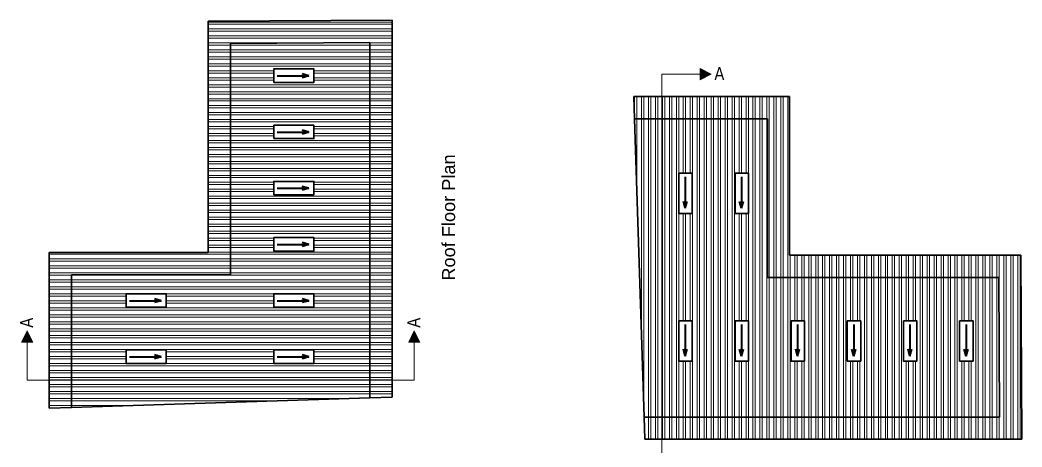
# Model space of a CAD drawing. Header units: inches. Extents: x 352731 to 371558, y -52658 to -39161.
# Drawn here: x 359656 to 360735, y -40472 to -40013 of the extents above; entities that cross this region are included whole.
import ezdxf

# ---------------------------------------------------------------- set-up
doc = ezdxf.new("R2010")
doc.units = ezdxf.units.IN
doc.header["$LTSCALE"] = 2
doc.header["$MEASUREMENT"] = 0
doc.layers.get('0').update_dxf_attribs({"linetype": 'CONTINUOUS'})
for name, color, linetype, lineweight in [('DIM_LINE', 173, 'CONTINUOUS', 20), ('door', 20, 'CONTINUOUS', 35), ('WALL - A', 1, 'CONTINUOUS', 40)]:
    doc.layers.add(name, color=color, linetype=linetype, lineweight=lineweight)
doc.styles.get("Standard").update_dxf_attribs({"font": 'ARIALN.TTF'})
pattern_1 = [(90, (-6237.355, 481.658), (-7.5, 0), []), (90, (-6234.855, 484.158), (-7.5, 0), [])]
pattern_2 = [(180, (319111.045, -406984.7445), (-5e-16, -7.5), []), (180, (319108.545, -406982.2445), (-5e-16, -7.5), [])]

msp = doc.modelspace()

# ---------------------------------------------------------------- hatches: boundary and pattern name
at = {"linetype": 'ByBlock', "lineweight": 5}
for points in [[(360400.2, -40070.9), (360388.2, -40076.9), (360388.2, -40064.9)], [(359663.6, -40347.1), (359669.6, -40359.1), (359657.6, -40359.1)], [(360080.5, -40347.1), (360086.5, -40359.1), (360074.5, -40359.1)]]:
    msp.add_hatch(color=7, dxfattribs=at).paths.add_polyline_path(points)
at = {"layer": 'DIM_LINE'}
h = msp.add_hatch(dxfattribs=at)
h.set_pattern_fill('ANSI32', color=256, scale=20, angle=135)
h.set_pattern_definition(pattern_2)
h.paths.add_polyline_path([(360056.5, -40012.6), (359858.5, -40013.8), (359858.5, -40262.8), (359687.5, -40262.8), (359687.5, -40430.4), (359711.5, -40429.6), (359711.5, -40286.8), (359882.5, -40286.8), (359882.5, -40037.7), (360032.5, -40036.8), (360032.5, -40419.3), (360056.5, -40418.6)])
h = msp.add_hatch(dxfattribs=at)
h.set_pattern_fill('ANSI32', color=256, scale=20, angle=135)
h.set_pattern_definition(pattern_2)
h.paths.add_polyline_path([(359882.5, -40286.8), (359711.5, -40286.8), (359711.5, -40429.6), (360032.5, -40419.3), (360032.5, -40036.8), (359882.5, -40037.7)])
h.paths.add_polyline_path([(359929.1, -40186.3), (359972.4, -40186.3), (359972.4, -40200.7), (359929.1, -40200.7)], flags=16)
h.paths.add_polyline_path([(359929.1, -40140.2), (359929.1, -40125.8), (359972.4, -40125.8), (359972.4, -40140.2)], flags=16)
h.paths.add_polyline_path([(359929.1, -40246.7), (359972.4, -40246.7), (359972.4, -40261.2), (359929.1, -40261.2)], flags=16)
h.paths.add_polyline_path([(359929.1, -40079.8), (359929.1, -40065.3), (359972.4, -40065.3), (359972.4, -40079.8)], flags=16)
h.paths.add_polyline_path([(359929.1, -40307.2), (359972.4, -40307.2), (359972.4, -40321.6), (359929.1, -40321.6)], flags=16)
h.paths.add_polyline_path([(359813.5, -40307.2), (359813.5, -40321.6), (359770.1, -40321.6), (359770.1, -40307.2)], flags=16)
h.paths.add_polyline_path([(359929.1, -40367.6), (359972.4, -40367.6), (359972.4, -40382.1), (359929.1, -40382.1)], flags=16)
h.paths.add_polyline_path([(359813.5, -40367.6), (359813.5, -40382.1), (359770.1, -40382.1), (359770.1, -40367.6)], flags=16)
h = msp.add_hatch(dxfattribs=at)
h.set_pattern_fill('ANSI32', color=256, scale=20, angle=45)
h.set_pattern_definition(pattern_1)
h.paths.add_polyline_path([(360734.7, -40463.8), (360733.6, -40265.8), (360484.6, -40265.8), (360484.6, -40094.8), (360317, -40094.8), (360317.7, -40118.8), (360460.6, -40118.8), (360460.6, -40289.8), (360709.7, -40289.8), (360710.6, -40439.8), (360328.1, -40439.8), (360328.8, -40463.8)])
h = msp.add_hatch(dxfattribs=at)
h.set_pattern_fill('ANSI32', color=256, scale=20, angle=45)
h.set_pattern_definition(pattern_1)
h.paths.add_polyline_path([(360460.6, -40289.8), (360460.6, -40118.8), (360317.7, -40118.8), (360328.1, -40439.8), (360710.6, -40439.8), (360709.7, -40289.8)])
h.paths.add_polyline_path([(360561.1, -40336.4), (360561.1, -40379.7), (360546.7, -40379.7), (360546.7, -40336.4)], flags=16)
h.paths.add_polyline_path([(360607.1, -40336.4), (360621.6, -40336.4), (360621.6, -40379.7), (360607.1, -40379.7)], flags=16)
h.paths.add_polyline_path([(360500.7, -40336.4), (360500.7, -40379.7), (360486.2, -40379.7), (360486.2, -40336.4)], flags=16)
h.paths.add_polyline_path([(360667.6, -40336.4), (360682.1, -40336.4), (360682.1, -40379.7), (360667.6, -40379.7)], flags=16)
h.paths.add_polyline_path([(360440.2, -40336.4), (360440.2, -40379.7), (360425.8, -40379.7), (360425.8, -40336.4)], flags=16)
h.paths.add_polyline_path([(360440.2, -40220.8), (360425.8, -40220.8), (360425.8, -40177.4), (360440.2, -40177.4)], flags=16)
h.paths.add_polyline_path([(360379.7, -40336.4), (360379.7, -40379.7), (360365.3, -40379.7), (360365.3, -40336.4)], flags=16)
h.paths.add_polyline_path([(360379.7, -40220.8), (360365.3, -40220.8), (360365.3, -40177.4), (360379.7, -40177.4)], flags=16)

# ---------------------------------------------------------------- linework, layer by layer
at = {"color": 7, "linetype": 'ByBlock', "lineweight": 5}
for p, q in [((360388.2, -40076.9), (360388.2, -40064.9)), ((360400.2, -40070.9), (360388.2, -40064.9)), ((360347.1, -40487.8), (360347.1, -40070.9)), ((360347.1, -40070.9), (360388.2, -40070.9)), ((360388.2, -40076.9), (360400.2, -40070.9)), ((359663.6, -40347.1), (359657.6, -40359.1)), ((359669.6, -40359.1), (359663.6, -40347.1)), ((360080.5, -40347.1), (360074.5, -40359.1)), ((360086.5, -40359.1), (360080.5, -40347.1)), ((359669.6, -40359.1), (359657.6, -40359.1)), ((359663.6, -40400.3), (359663.6, -40359.1)), ((360086.5, -40359.1), (360074.5, -40359.1)), ((360080.5, -40400.3), (360080.5, -40359.1)), ((360080.5, -40400.3), (359663.6, -40400.3))]:
    msp.add_line(p, q, dxfattribs=at)
at = {"layer": 'DIM_LINE'}
for points in [[(359972.4, -40079.8), (359972.4, -40065.3), (359929.1, -40065.3), (359929.1, -40079.8)], [(359972.4, -40140.2), (359972.4, -40125.8), (359929.1, -40125.8), (359929.1, -40140.2)], [(360365.3, -40220.8), (360379.7, -40220.8), (360379.7, -40177.4), (360365.3, -40177.4)], [(360425.8, -40220.8), (360440.2, -40220.8), (360440.2, -40177.4), (360425.8, -40177.4)], [(359972.4, -40200.7), (359972.4, -40186.3), (359929.1, -40186.3), (359929.1, -40200.7)], [(359972.4, -40261.2), (359972.4, -40246.7), (359929.1, -40246.7), (359929.1, -40261.2)], [(359813.5, -40321.6), (359813.5, -40307.2), (359770.1, -40307.2), (359770.1, -40321.6)], [(359972.4, -40321.6), (359972.4, -40307.2), (359929.1, -40307.2), (359929.1, -40321.6)], [(360365.3, -40379.7), (360379.7, -40379.7), (360379.7, -40336.4), (360365.3, -40336.4)], [(360425.8, -40379.7), (360440.2, -40379.7), (360440.2, -40336.4), (360425.8, -40336.4)], [(360486.2, -40379.7), (360500.7, -40379.7), (360500.7, -40336.4), (360486.2, -40336.4)], [(360546.7, -40379.7), (360561.1, -40379.7), (360561.1, -40336.4), (360546.7, -40336.4)], [(360607.1, -40379.7), (360621.6, -40379.7), (360621.6, -40336.4), (360607.1, -40336.4)], [(360667.6, -40379.7), (360682.1, -40379.7), (360682.1, -40336.4), (360667.6, -40336.4)], [(359813.5, -40382.1), (359813.5, -40367.6), (359770.1, -40367.6), (359770.1, -40382.1)], [(359972.4, -40382.1), (359972.4, -40367.6), (359929.1, -40367.6), (359929.1, -40382.1)]]:
    msp.add_lwpolyline(points, close=True, dxfattribs=at)
at = {"layer": 'door', "ltscale": 0.5}
for p, q in [((360056.5, -40012.6), (359858.5, -40013.8)), ((359858.5, -40262.8), (359858.5, -40013.8)), ((360056.5, -40418.6), (360056.5, -40012.6)), ((360032.5, -40036.8), (359882.5, -40037.7)), ((359882.5, -40286.8), (359882.5, -40037.7)), ((360023.5, -40036.8), (360023.5, -40036.8)), ((360032.5, -40419.3), (360032.5, -40036.8)), ((360032.6, -40045.8), (360032.5, -40045.8)), ((360317, -40094.8), (360484.6, -40094.8)), ((360317, -40094.8), (360317.7, -40118.8)), ((360484.6, -40265.8), (360484.6, -40094.8)), ((360317.7, -40118.8), (360460.6, -40118.8)), ((360328.1, -40439.8), (360317.7, -40118.8)), ((360460.6, -40289.8), (360460.6, -40118.8)), ((359687.5, -40430.4), (359687.5, -40262.8)), ((359858.5, -40262.8), (359687.5, -40262.8)), ((360484.6, -40265.8), (360733.6, -40265.8)), ((360734.7, -40463.8), (360733.6, -40265.8)), ((359711.5, -40429.6), (359711.5, -40286.8)), ((359882.5, -40286.8), (359711.5, -40286.8)), ((360460.6, -40289.8), (360709.7, -40289.8)), ((360710.6, -40439.8), (360709.7, -40289.8)), ((360032.5, -40419.3), (359711.5, -40429.6)), ((360032.5, -40419.3), (360056.5, -40418.6)), ((359687.5, -40430.4), (359711.5, -40429.6)), ((360710.6, -40430.8), (360710.6, -40430.8)), ((360328.1, -40439.8), (360710.6, -40439.8)), ((360328.1, -40439.8), (360328.8, -40463.8)), ((360701.6, -40439.9), (360701.6, -40439.8)), ((360328.8, -40463.8), (360734.7, -40463.8))]:
    msp.add_line(p, q, dxfattribs=at)
for points in [[(359929.1, -40079.8), (359929.1, -40065.3), (359972.4, -40065.3), (359972.4, -40079.8)], [(360392.6, -40068.1), (360390.6, -40068.1), (360390.6, -40070.1), (360392.6, -40070.1)], [(359929.1, -40140.2), (359929.1, -40125.8), (359972.4, -40125.8), (359972.4, -40140.2)], [(360365.3, -40177.4), (360379.7, -40177.4), (360379.7, -40220.8), (360365.3, -40220.8)], [(360425.8, -40177.4), (360440.2, -40177.4), (360440.2, -40220.8), (360425.8, -40220.8)], [(359929.1, -40200.7), (359929.1, -40186.3), (359972.4, -40186.3), (359972.4, -40200.7)], [(359929.1, -40261.2), (359929.1, -40246.7), (359972.4, -40246.7), (359972.4, -40261.2)], [(359770.1, -40321.6), (359770.1, -40307.2), (359813.5, -40307.2), (359813.5, -40321.6)], [(359929.1, -40321.6), (359929.1, -40307.2), (359972.4, -40307.2), (359972.4, -40321.6)], [(360365.3, -40336.4), (360379.7, -40336.4), (360379.7, -40379.7), (360365.3, -40379.7)], [(360425.8, -40336.4), (360440.2, -40336.4), (360440.2, -40379.7), (360425.8, -40379.7)], [(360486.2, -40336.4), (360500.7, -40336.4), (360500.7, -40379.7), (360486.2, -40379.7)], [(360546.7, -40336.4), (360561.1, -40336.4), (360561.1, -40379.7), (360546.7, -40379.7)], [(360607.1, -40336.4), (360621.6, -40336.4), (360621.6, -40379.7), (360607.1, -40379.7)], [(360667.6, -40336.4), (360682.1, -40336.4), (360682.1, -40379.7), (360667.6, -40379.7)], [(359660.8, -40354.8), (359660.8, -40356.8), (359662.8, -40356.8), (359662.8, -40354.8)], [(359770.1, -40382.1), (359770.1, -40367.6), (359813.5, -40367.6), (359813.5, -40382.1)], [(359929.1, -40382.1), (359929.1, -40367.6), (359972.4, -40367.6), (359972.4, -40382.1)]]:
    msp.add_lwpolyline(points, close=True, dxfattribs=at)
at = {"layer": 'WALL - A'}
for p, q in [((359932.9, -40072.7), (359966.9, -40072.7)), ((359966.9, -40072.7), (359959.6, -40070.6)), ((359966.9, -40072.7), (359959.6, -40074.9)), ((359932.9, -40133.2), (359966.9, -40133.2)), ((359966.9, -40133.2), (359959.6, -40131.1)), ((359966.9, -40133.2), (359959.6, -40135.3)), ((360372.3, -40181.2), (360372.3, -40215.2)), ((360432.8, -40181.2), (360432.8, -40215.2)), ((359932.9, -40193.7), (359966.9, -40193.7)), ((359966.9, -40193.7), (359959.6, -40191.6)), ((359966.9, -40193.7), (359959.6, -40195.8)), ((360372.3, -40215.2), (360370.2, -40207.9)), ((360372.3, -40215.2), (360374.4, -40207.9)), ((360432.8, -40215.2), (360430.7, -40207.9)), ((360432.8, -40215.2), (360434.9, -40207.9)), ((359932.9, -40254.1), (359966.9, -40254.1)), ((359966.9, -40254.1), (359959.6, -40252)), ((359966.9, -40254.1), (359959.6, -40256.3)), ((359807.9, -40314.6), (359800.6, -40312.5)), ((359966.9, -40314.6), (359959.6, -40312.5)), ((359773.9, -40314.6), (359807.9, -40314.6)), ((359807.9, -40314.6), (359800.6, -40316.7)), ((359932.9, -40314.6), (359966.9, -40314.6)), ((359966.9, -40314.6), (359959.6, -40316.7)), ((360372.3, -40340.2), (360372.3, -40374.2)), ((360432.8, -40340.2), (360432.8, -40374.2)), ((360493.2, -40340.2), (360493.2, -40374.2)), ((360553.7, -40340.2), (360553.7, -40374.2)), ((360614.2, -40340.2), (360614.2, -40374.2)), ((360674.6, -40340.2), (360674.6, -40374.2)), ((360372.3, -40374.2), (360370.2, -40366.9)), ((360372.3, -40374.2), (360374.4, -40366.9)), ((360432.8, -40374.2), (360430.7, -40366.9)), ((360432.8, -40374.2), (360434.9, -40366.9)), ((360493.2, -40374.2), (360491.1, -40366.9)), ((360493.2, -40374.2), (360495.4, -40366.9)), ((360553.7, -40374.2), (360551.6, -40366.9)), ((360553.7, -40374.2), (360555.8, -40366.9)), ((360614.2, -40374.2), (360612.1, -40366.9)), ((360614.2, -40374.2), (360616.3, -40366.9)), ((360674.6, -40374.2), (360672.5, -40366.9)), ((360674.6, -40374.2), (360676.8, -40366.9)), ((359773.9, -40375.1), (359807.9, -40375.1)), ((359807.9, -40375.1), (359800.6, -40372.9)), ((359807.9, -40375.1), (359800.6, -40377.2)), ((359932.9, -40375.1), (359966.9, -40375.1)), ((359966.9, -40375.1), (359959.6, -40372.9)), ((359966.9, -40375.1), (359959.6, -40377.2))]:
    msp.add_line(p, q, dxfattribs=at)

# ---------------------------------------------------------------- texts
at = {"color": 7, "linetype": 'ByBlock', "lineweight": 5, "insert": (360414.3, -40063.3), "char_height": 14, "width": 26.58, "attachment_point": 3}
msp.add_mtext('A', dxfattribs=at)
at = {"color": 7, "linetype": 'ByBlock', "lineweight": 5, "char_height": 14, "rotation": 90}
for s, insert, width, attachment_point in [('{\\fArial CE|b0|i0|c0|p34;Roof\\fArial CE|b0|i0|c238|p34; Floor Plan}', (360117.5, -40225.1), 235.547, 5), ('A', (359656, -40333), 26.58, 3), ('A', (360072.9, -40333), 26.58, 3)]:
    msp.add_mtext(s, dxfattribs=dict(at, insert=insert, width=width, attachment_point=attachment_point))

doc.saveas('drawing.dxf')
